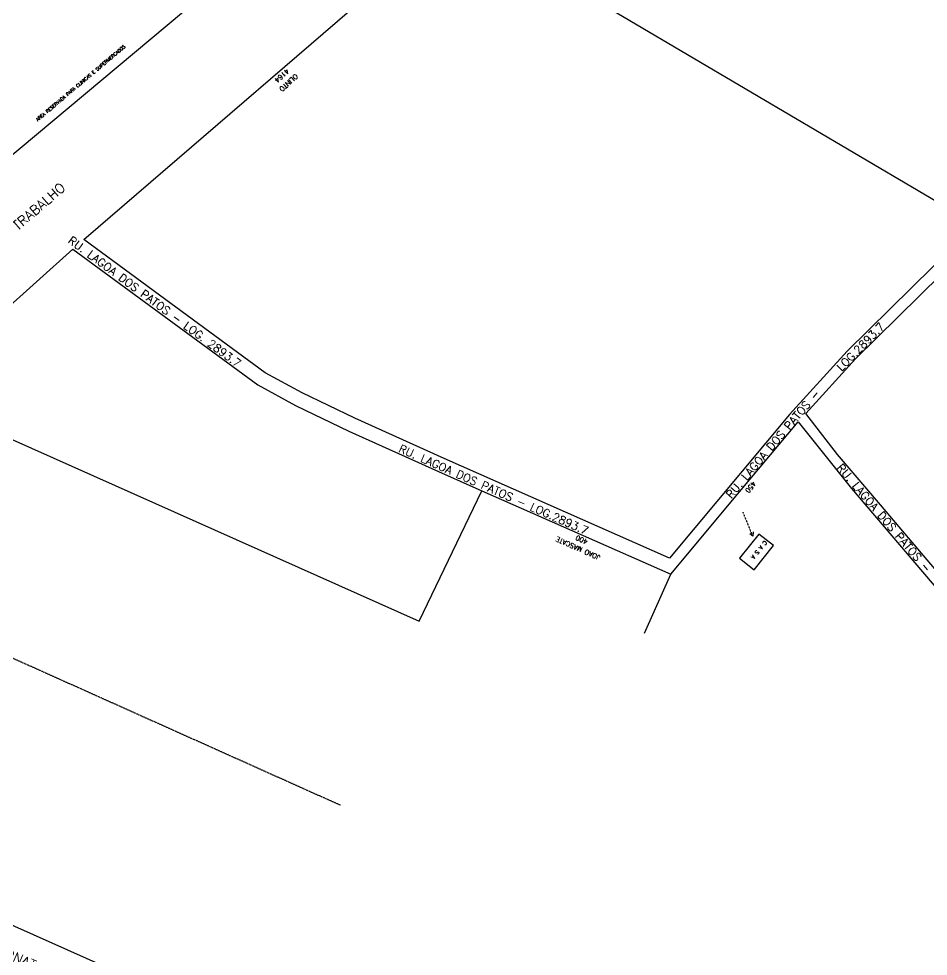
# Model space of a CAD drawing. Extents: x 714896 to 749292, y 8417558 to 8447149.
# Drawn here: x 742291 to 742855, y 8428491 to 8429072 of the extents above; entities that cross this region are included whole.
import ezdxf

# ---------------------------------------------------------------- set-up
doc = ezdxf.new("R2010")
doc.units = 0
doc.header["$MEASUREMENT"] = 0
doc.linetypes.add('DASHED', pattern=[0.75, 0.5, -0.25])
for name, color, linetype in [('LOTE', 7, 'CONTINUOUS'), ('NUM-PORTA', 7, 'CONTINUOUS'), ('QUADRA', 6, 'CONTINUOUS'), ('TEXTO', 7, 'CONTINUOUS'), ('TEXTODERUA', 3, 'CONTINUOUS')]:
    doc.layers.add(name, color=color, linetype=linetype)
doc.styles.add('ROMANS', font='ROMANS.SHX', dxfattribs={"height": 1.5})

msp = doc.modelspace()

# ---------------------------------------------------------------- linework, layer by layer
at = {"layer": 'LOTE', "color": 7}
for p, q in [((742539.53, 8428698.4), (742578.39, 8428779.26)), ((742746.16, 8428750.99), (742744.33, 8428752.56)), ((742746.48, 8428753.83), (742746.16, 8428750.99)), ((742679.19, 8428691.03), (742695.48, 8428727.56))]:
    msp.add_line(p, q, dxfattribs=at)
at = {"layer": 'LOTE', "color": 7, "linetype": 'DASHED', "ltscale": 0.1}
msp.add_line((742740.07, 8428765.87), (742745.6, 8428752.27), dxfattribs=at)
at = {"layer": 'LOTE', "color": 7, "linetype": 'DASHED'}
msp.add_line((742164.97, 8428730.62, 544.95), (742490.72, 8428584.51, 544.95), dxfattribs=at)
at = {"layer": 'LOTE', "color": 7, "linetype": 'CONTINUOUS'}
msp.add_lwpolyline([(742562.88, 8429133.82), (742884.46, 8428944.21)], dxfattribs=at)
at = {"layer": 'LOTE', "color": 7, "linetype": 'CONTINUOUS', "elevation": 544.95, "flags": 128}
msp.add_lwpolyline([(742224.21, 8428839.04), (742539.53, 8428698.4)], dxfattribs=at)
at = {"layer": 'LOTE', "color": 7, "linetype": 'CONTINUOUS'}
msp.add_lwpolyline([(742747, 8428730.24), (742759.09, 8428745.2), (742749.96, 8428752.34), (742737.99, 8428737.52), (742747, 8428730.24)], close=True, dxfattribs=at)
at = {"layer": 'QUADRA', "color": 6, "linetype": 'CONTINUOUS'}
for points in [[(742884.46, 8428944.21), (742804.69, 8428865.65), (742768.89, 8428826.38), (742694.69, 8428737.53), (742555.09, 8428799.16), (742499.6, 8428824.18), (742466.98, 8428839.92), (742444.21, 8428852.33), (742378.75, 8428900.34), (742331.76, 8428934.79), (742761.81, 8429305.12), (743080.2, 8429074.22)], [(742871.65, 8428716.04), (742825.37, 8428770.54), (742798.68, 8428801.64), (742779.06, 8428827.14), (742809.86, 8428860.93), (742889.37, 8428939.22)]]:
    msp.add_lwpolyline(points, dxfattribs=at)
msp.add_lwpolyline([(742445.27, 8429119.48), (742230.26, 8428939.33), (742098.87, 8429091.89), (742311.46, 8429274.98)], close=True, dxfattribs=at)
at = {"layer": 'QUADRA', "color": 6}
msp.add_lwpolyline([(742433.85, 8428444.61), (742032.16, 8428623.82), (742024.39, 8428627.39), (742013.89, 8428634.38), (742005.94, 8428642.02), (742004.91, 8428643.78), (742072.42, 8428703.89), (742123.39, 8428749.27), (742176.13, 8428796.23), (742224.21, 8428839.04), (742279.64, 8428888.39), (742325.04, 8428928.81), (742347.56, 8428912.3), (742439.49, 8428844.89), (742462.96, 8428832.09), (742495.87, 8428816.21), (742551.51, 8428791.12), (742578.39, 8428779.26), (742641.14, 8428751.55), (742695.48, 8428727.56), (742737.99, 8428778.46), (742774.26, 8428821.89), (742807.3, 8428780.6), (742866.86, 8428710.87)], dxfattribs=at)

# ---------------------------------------------------------------- texts
at = {"layer": 'NUM-PORTA', "color": 7, "style": 'ROMANS'}
for s, rotation, p in [('4164', 222.14747, (742457.32, 8429040.86)), ('450', 230.72574, (742746.16, 8428785.4)), ('400', 155.96441, (742644.33, 8428748.66))]:
    msp.add_text(s, height=3, rotation=rotation, dxfattribs=at).set_placement(p)
at = {"layer": 'TEXTO', "style": 'ROMANS'}
for s, height, rotation, p in [('AREA RESERVADA PARA CLINICAS E SUPERMERCADOS', 2, 40.17744, (742303.22, 8429007.94)), ('OLINTO', 3, 222.14747, (742462.77, 8429037.65)), ('JOAO MASCATE', 3, 156.01175, (742651.96, 8428738.92)), ('C A S A', 2.5, 231.07535, (742753.36, 8428748.55))]:
    msp.add_text(s, height=height, rotation=rotation, dxfattribs=at).set_placement(p)
at = {"layer": 'TEXTODERUA', "style": 'ROMANS'}
for s, height, rotation, p in [('AV. GOV. NILO COELHO / AV. DO TRABALHO', 6, 40.82138, (742187.23, 8428850.54)), ('RU. LAGOA DOS PATOS - LOG. 2893.7', 5, 323.49914, (742321.53, 8428933.21)), ('LOG.2893.7', 5, 45.38269, (742801.19, 8428852.84)), ('RU. LAGOA DOS PATOS -', 5, 49.71956, (742732.94, 8428773.93)), ('RU. LAGOA DOS PATOS - LOG.2893.7', 5, 336.05556, (742526.38, 8428803.48)), ('RU. LAGOA DOS PATOS -', 5, 310.45572, (742797.86, 8428793.24)), ('RU. ETENONDAS PEREIRA DONATO - LOG. 02883.0', 6, 336.1821, (742181.36, 8428534.77))]:
    msp.add_text(s, height=height, rotation=rotation, dxfattribs=at).set_placement(p)

doc.saveas('drawing.dxf')
